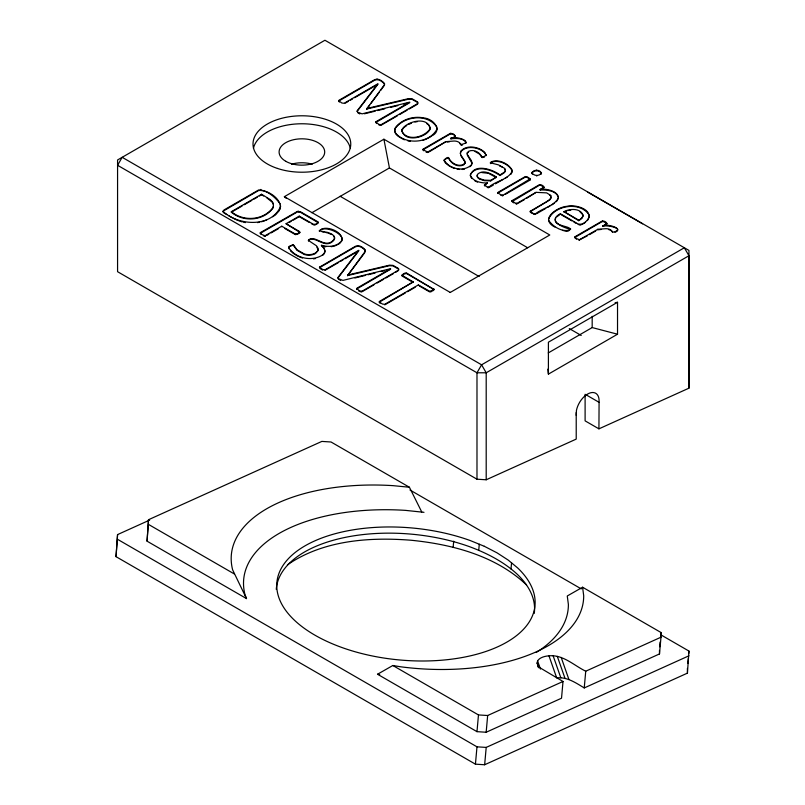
<?xml version="1.0" encoding="UTF-8"?>
<svg xmlns="http://www.w3.org/2000/svg" width="805" height="805" viewBox="0 0 805 805"><rect width="100%" height="100%" fill="white"/><g stroke="black" fill="none" stroke-linecap="round" stroke-linejoin="round"><path stroke-width="1.21" d="M470.291 175.732C473.642 163.002 492.71 169.191 500.006 174.997L504.534 172.008L505.46 170.237L504.755 168.446L498.567 164.904L490.436 162.791L490.728 163.636L490.728 163.103M149.65 520.09L117.57 534.59L116.031 556.668L475.433 764.166L484.65 764.75L687.43 673.131L688.949 651.064L660.674 634.732M116.031 556.668L117.57 534.59M421.74 511.96L409.413 487.246L331.036 441.995L321.849 441.412L148.523 519.718L147.063 541.181L246.511 598.598L244.962 594.543A162.912 83.338 5.1 0 1 405.468 510.37L423.994 512.322M147.063 541.181L148.523 519.718M453.145 547.38L453.698 541.181M478.723 550.419L479.277 544.23M476.983 731.654L478.472 714.931L392.85 665.494L377.525 674.238L476.983 731.654L486.17 732.248L561.528 698.207L563.017 681.473L539.249 667.355L537.076 663.068L537.609 660.955A16.16 8.261 5.1 0 1 548.97 655.823C563.077 654.445 573.955 665.483 585.738 671.209L660.986 637.208L660.955 632.478L582.579 587.227L567.263 595.982L568.38 604.424A162.912 83.338 5.1 0 1 536.17 652.513M475.433 764.166L476.983 746.829L117.57 539.33M486.17 732.248L487.659 715.514L563.017 681.473M484.65 764.75L486.2 747.412L688.969 655.793M511.014 569.065L511.557 562.876M548.97 655.823L556.688 677.88C567.002 676.733 575.887 682.861 584.239 687.943L585.738 671.209M659.677 646.817L660.1 642.038M660.533 637.258L660.955 632.478M584.239 687.943L659.486 653.942L660.986 637.208M687.842 663.441L688.285 658.49M688.728 653.539L688.949 651.064M341.411 241.802C345.637 231.991 324.355 223.971 319.565 230.864C322.956 225.803 340.143 231.126 342.387 238.884M260.911 234.396L260.438 232.575L297.528 211.343L300.396 211.725L317.854 221.798L318.096 223.066L316.657 224.203M576.219 412.502L576.219 439.107L486.2 479.78L476.983 479.206L476.983 372.785L481.591 364.806L684.341 247.759L688.949 255.738L688.969 388.161L598.93 428.844L599.091 400.719A16.291 9.408 -60 0 0 589.079 393.313A16.291 9.408 -60 0 0 576.45 410.359L576.219 415.36M490.436 163.324L490.476 162.399C497.329 157.991 509.414 163.697 512.403 170.751C508.69 179.706 495.709 180.883 489.027 187.022L487.317 186.971L484.429 184.989L487.468 183.007L484.761 185.09L484.841 186.076M413.227 282.454L402.309 276.145L402.047 274.897L404.523 273.237L406.686 273.086L433.935 289.408L429.86 291.38L418.389 284.9L384.73 304.33L382.506 304.069L379.407 302.066L379.568 301.352L413.227 281.921L379.266 302.197L379.266 301.664M433.996 288.995L433.935 289.941L432.486 291.078M466.145 142.807C463.519 137.615 455.731 138.4 450.8 138.812L450.8 138.279C457.954 137.041 454.312 133.097 450.267 133.429L423.269 149.026L422.967 149.851L450.267 133.962C454.312 133.63 457.954 137.575 450.8 138.812M401.987 275.823L404.523 273.77L406.686 273.62L433.996 289.528M555.249 220.339C555.229 226.638 573.663 226.275 569.236 230.039C561.991 232.243 552.874 226.497 548.849 220.64M570.614 228.741L569.236 230.572M280.693 206.181C271.396 228.087 238.149 225.782 222.945 211.292L223.78 212.842L226.869 214.623M280.06 209.471C282.696 198.795 267.29 189.819 258.586 190L223.961 209.994L222.945 211.826M548.537 219.141C554.917 204.913 580.687 201.21 589.26 215.217M460.339 153.604L461.024 151.431C465.592 146.56 473.139 146.812 478.905 149.126A20.527 11.854 0 0 1 484.852 153.101L486.129 155.154M437.155 128.77C430.122 143.049 406.736 145.292 396.04 133.68A15.023 8.674 0 0 1 395.446 127.603C401.836 119.16 413.79 115.809 423.953 117.963C432.305 118.526 442.971 129.102 432.788 135.401M477.536 174.826L477.083 176.245L477.747 177.704L479.569 179.123L484.177 180.632L490.698 180.904L496.433 177.06C491.1 173.749 483.161 169.03 477.536 174.293L477.083 175.711L477.747 177.17L479.569 178.589L484.177 180.099L490.698 180.37L496.433 177.06M589.351 216.525C587.861 220.691 582.87 225.47 578.141 223.991L560.361 213.728C546.756 220.832 563.44 227.845 570.614 229.274M555.178 219.513L555.692 218.175M558.348 198.161C553.719 206.362 542.459 208.143 535.496 213.818L533.363 213.587L530.254 211.262L546.354 201.834L549.714 199.469L551.093 197.467M470.382 174.433C476.983 164.15 492.086 170.046 500.006 175.53L504.534 172.532L505.46 170.771L504.755 168.98M531.924 172.803L532.326 172.008C534.842 169.322 539.592 169.714 541.463 172.874L541.061 173.659C538.545 176.345 533.796 175.963 531.924 172.803L532.377 174.132M531.924 173.337L532.326 172.542C534.842 169.855 539.592 170.237 541.463 173.407L541.061 174.192M342.195 239.84C338.17 246.672 328.309 247.538 321.396 245.183L324.073 247.89L324.938 250.687A12.387 7.154 0 0 1 321.245 255.769C310.549 261.675 294.892 257.892 288.623 247.356L290.615 245.887L293.372 245.263L296.995 250.295L304.391 254.531A9.107 5.263 0 0 0 315.49 253.525L318.206 250.244L316.999 247.205M583.102 215.599L581.814 217.903L578.725 220.671L563.993 211.635C569.668 208.394 581.884 207.952 583.102 216.132L581.814 218.437L578.725 220.671M279.486 210.377L275.541 214.855L272.654 216.787M384.468 84.676L366.688 109.027L408.668 99.146L412.13 99.357L417.694 102.537L417.725 103.875L416.849 104.59L409.272 108.967M365.339 251.22L347.559 275.572L389.54 265.69L393.001 265.912L398.566 269.081L398.596 270.42L395.557 272.392M308.436 240.584C315.117 234.466 325.361 250.556 333.924 240.081L334.659 238.3L333.934 236.418M511.074 174.162L512.403 171.284C509.414 164.23 497.329 158.525 490.476 162.932M401.896 130.269L403.939 127.512L406.756 125.53M587.419 220.62C594.664 209.582 575.122 203.987 566.921 206.322C557.09 207.086 539.129 219.171 554.897 227.08M366.688 109.027L369.646 105.093M371.125 103.121L379.256 92.293M380.735 90.321L384.468 85.209L384.538 83.569C382.355 80.903 378.179 77.894 374.637 79.695L338.935 100.303L339.348 102.094M347.559 275.572L364.564 252.941L365.41 250.124C363.226 247.457 359.05 244.438 355.508 246.239L319.494 267.159L320.219 268.639L322.725 270.088M430.122 128.699C424.587 137.373 407.29 141.801 401.705 131.135M357.058 111.462L377.907 84.294L354.663 97.707M486.129 155.113L483.714 156.784L481.913 156.975C479.71 152.165 473.551 148.855 468.53 151.36L467.172 153.373L468.53 151.893M556.396 201.703C563.691 192.596 546.867 187.968 540.145 189.447L540.145 189.98C546.504 189.92 555.621 190.252 558.408 197.134M299.802 232.192L297.357 233.853L295.214 233.973L281.77 226.215L265.076 235.714L262.058 234.617L260.156 232.876M497.943 193.472L498.144 192.254L525.142 176.667L527.275 176.889L530.274 178.831L503.095 195.112L500.962 194.88L497.943 192.938M530.364 179.223L530.092 180.048L505.248 194.397M448.586 157.609C450.971 163.143 457.904 167.229 463.7 164.331L465.038 162.882L463.7 164.864C457.904 167.752 450.971 163.677 448.586 158.142L448.103 157.458L446.725 157.78L444.028 160.004C448.979 168.909 463.761 172.391 471.398 164.864L472.012 162.721L471.338 160.567L467.333 154.55M318.096 222.532L315.61 224.213L313.477 224.333L299.259 216.122L286.057 223.74L299.802 232.323M260.156 233.41L297.528 211.876L300.396 212.258L318.146 222.633L318.146 222.11M532.105 213.466L530.364 212.178L530.545 211.484L549.714 200.002L551.093 198L550.862 195.535L546.686 192.878L536.06 192.355L517.192 203.252L515.059 203.021L511.94 200.687L539.239 184.808C540.95 184.395 544.009 185.643 544.009 187.625L543.707 187.917M376.448 123.507L375.985 121.686L409.735 102.134L362.099 113.847L357.752 112.197L357.058 110.939L377.907 83.76L344.097 103.282L341.853 103.01L338.623 100.605M375.694 122.541L409.735 102.668L403.778 104.137M356.696 289.488L356.857 288.24L390.606 268.689L342.97 280.392L338.623 278.751L337.929 277.483L358.778 250.315L324.968 269.826L322.725 269.554L319.494 267.159M356.565 289.086L390.606 269.222L387.034 270.098M497.842 193.079L525.142 177.191L527.275 177.422L530.364 179.756M512.05 201.612L539.239 185.331L541.262 185.482L544.009 187.625M544.009 187.092L540.145 189.447M576.621 239.166L574.891 237.888L575.092 236.68L602.09 221.093C603.79 220.681 606.859 221.928 606.859 223.911L606.557 224.203M574.79 237.505L602.09 221.617L604.112 221.767L606.859 223.911M606.859 223.377L602.633 226.467C604.917 224.504 624.881 227.956 614.96 232.373M338.623 101.138L374.637 80.218C378.179 78.427 382.355 81.436 384.538 84.102M319.494 267.683L355.508 246.773C359.05 244.972 363.226 247.98 365.41 250.657M469.788 166.776L471.398 165.387L472.012 163.254L467.333 155.073L467.172 152.839M223.126 211.182L258.586 190.533C266.747 189.467 275.622 197.567 280.21 203.947M287.445 564.838C323.137 540.256 369.173 536.915 411.204 540.256C452.38 544.381 495.8 555.792 526.551 584.963M556.758 216.857L559.465 214.905M551.958 204.842L554.625 202.961M465.35 143.461L465.904 143.069M338.201 244.438L340.062 243.16M583.927 223.347L585.527 222.301M431.782 136.055L427.234 138.651M298.393 233.853L299.802 232.726L299.5 231.498L286.057 223.74M345.154 103.201L348.324 101.37M350.437 100.152L352.55 98.934M231.347 211.685L261.555 194.246L270.178 199.549L272.261 201.713A15.939 9.207 0 0 1 272.664 208.012C262.923 220.5 243.372 221.788 231.347 211.685L231.347 212.218C243.372 222.311 262.923 221.033 272.664 208.545A15.939 9.207 0 0 0 273.388 206.462M381.147 125.198L397.378 115.829M399.542 114.582L407.109 110.215M231.347 212.218L242.134 205.989M244.287 204.742L251.844 200.385M253.998 199.137L257.238 197.265M259.391 196.028L261.555 194.78L263.648 195.987M286.218 198.272L284.376 196.672L383.905 139.215L549.785 234.99L450.116 292.527M266.676 235.463L268.84 234.215M270.993 232.977L278.54 228.62M289.106 222.512L291.138 221.345M293.171 220.168L299.259 216.656L309.412 222.512M311.877 212.721L389.439 167.943L527.667 247.759M450.8 138.279C454.835 135.351 474.839 141.801 461.185 144.487L459.504 142.747A6.249 3.612 0 0 0 454.181 141.026L445.97 141.63L427.686 152.044L423.068 149.71M429.256 151.803L445.97 141.63M324.968 270.359L338.704 262.43M340.817 261.212L342.93 259.995M345.043 258.767L358.778 250.838L337.929 278.017L338.03 278.751M490.094 186.931L493.304 185.08M495.447 183.842L502.944 179.515M505.087 178.277L507.231 177.04M362.019 291.752L373.912 284.879M377.163 283.008L383.653 279.265M385.816 278.007L393.393 273.64M540.145 189.98L542.822 188.43M518.239 203.172L524.528 199.549M526.631 198.332L536.06 192.355M536.522 213.748L545.78 208.404M547.843 207.217L549.906 206.03M384.73 304.864L405.358 292.95M407.531 291.702L415.128 287.315M582.226 224.394L583.132 223.871M602.633 225.933C606.658 223.005 626.662 229.455 613.008 232.142L611.327 230.411A6.249 3.612 0 0 0 606.004 228.68L597.803 229.284L579.519 239.699L576.621 238.632L574.79 236.972M602.633 226.467L604.595 225.34M587.348 235.845L578.835 240.172M589.441 234.637L595.71 231.015M688.949 255.738L486.2 372.785L476.983 372.785L117.57 165.287L122.179 157.307L481.591 364.806L486.2 372.785L486.2 479.78M617.526 302.288L548.406 342.195L548.406 374.124L617.526 334.216L617.526 302.288L615.111 302.67M548.245 352.932L592.178 327.565L617.526 334.216M483.714 157.317L484.64 156.824M408.648 124.443L411.506 123.135M334.317 246.119L337.225 244.861M308.496 240.484L316.435 245.777L318.126 248.453L317.794 250.898L315.49 252.991A9.107 5.263 0 0 1 304.391 253.998L296.995 249.761L293.372 244.73L289.005 246.501L289.045 248.906M568.531 230.944L566.78 231.387L562.433 230.351M563.993 212.168L566.79 211.041M422.826 140.382L426.388 139.084M261.595 221.767L266.646 219.976M430.564 291.893L431.44 291.611M375.694 122.008L378.914 124.403L381.147 124.674L416.849 104.056L417.725 103.342L417.694 102.004L412.13 98.824L408.668 98.613L366.688 108.494M356.565 288.552L359.785 290.957L362.019 291.219L397.72 270.611L398.596 269.886L398.566 268.548L393.001 265.378L389.54 265.157L347.559 275.038M426.087 152.185L428.22 152.407M263.396 235.835L265.6 236.086M500.962 195.414L503.095 195.645M515.995 203.886L517.192 203.786M533.363 214.12L535.496 214.341M314.725 225.008L315.61 224.746M297.357 234.376L295.214 234.507L284.869 228.54M364.484 113.787L375.2 111.16M377.575 110.567L384.73 108.816M390.677 107.357L397.831 105.596M354.874 277.997L365.601 275.36M367.976 274.777L375.12 273.026M381.077 271.557L384.649 270.681M487.317 187.505L489.027 187.555M257.57 222.633L259.582 222.2M331.167 246.722L333.26 246.32M568.753 210.497L570.805 210.145M313.427 258.868L315.5 258.536M414.907 122.018L417.362 121.636M459.504 143.28L461.185 145.011L462.312 145.061M462.11 169.473L464.525 169.151M578.141 224.525L581.079 224.887M447.147 142.032L449.502 141.781M601.335 229.435L597.803 229.817L597.803 229.284M448.586 158.142L445.708 158.837L444.028 160.537L445.437 162.962L449.723 166.353M481.732 172.552L488.313 173.306M487.468 183.007C481.149 183.037 473.018 181.709 470.291 175.198M476.983 746.829L486.2 747.412M478.472 714.931L487.659 715.514M409.413 487.246L393.142 485.657A162.912 83.338 5.1 0 0 232.635 569.839L246.511 598.598M457.099 169.141L459.625 169.473M322.151 231.84L324.163 232.132M407.994 140.966L410.48 141.358M392.85 665.494L400.528 666.771A162.912 83.338 5.1 0 0 583.695 595.67L582.579 587.227M377.525 674.238L379.729 674.61M319.565 230.864L327.877 232.454L331.6 233.993L333.934 235.885L334.659 237.767L333.924 239.548C325.361 250.023 315.117 233.933 308.436 240.051L308.496 241.017M243.03 222.089L245.455 222.603M326.015 232.565L327.877 232.987M325.763 246.793L321.396 245.716L324.073 248.413L324.938 251.22A12.387 7.154 0 0 1 322.855 255.175M237.918 220.439L241.812 221.828M378.914 124.936L379.89 125.288M299.178 256.795L302.519 258.002M360.761 291.833L358.467 290.806M328.812 233.37L331.6 234.527M499.492 165.85L502.28 167.078M450.699 166.786L454.584 168.497M474.97 151.431L479.649 154.188L481.913 157.498L481.913 156.975M474.92 180.904L477.556 182.121M489.289 173.769L496.433 177.593M404.351 139.829L398.948 136.84M295.928 255.155L298.102 256.252M232.987 218.085L236.942 220.087M359.845 113.958L357.752 112.73M340.716 280.512L338.623 279.285M587.861 192.224L642.581 223.81M563.993 211.635L578.725 220.137M561.407 214.865L571.862 220.902M573.955 222.11L576.048 223.317M340.133 196.269L479.126 276.518M569.256 328.561L581.21 335.454M284.376 196.672L450.257 292.446M413.227 281.921L401.987 275.29M311.444 223.689L314 225.028L314 224.494M419.375 286.006L429.307 291.732M586.171 394.873L598.93 402.238M598.93 428.844L585.104 420.864L585.104 394.259M228.922 215.81L232.001 217.592M476.983 479.206L117.57 271.698L117.57 159.964L324.928 40.25L688.949 250.415L688.969 388.161M410.017 490.024L581.28 588.898M148.553 524.447L234.185 573.885M512.634 202.156L513.771 202.88M266.797 197.809L272.261 202.246A15.939 9.207 0 0 1 273.257 204.349M292.597 252.871L295.093 254.581M426.761 123.618L428.743 125.006L430.333 127.834M579.902 211.725L583.051 214.985M549.533 194.88L550.862 196.068M379.407 302.6L380.03 303.173M423.651 150.787L422.967 149.317M290.333 250.697L291.843 252.146M611.327 230.934L612.555 232.253M397.992 136.196L396.04 134.214A15.023 8.674 0 0 1 395.446 128.136C404.794 115.699 427.998 113.404 436.964 127.271M460.943 155.768L464.877 161.725M470.734 176.607L471.619 178.358M561.196 657.433L568.914 679.49M557.302 656.357L565.029 678.414M553.136 655.813L560.854 677.86M537.609 660.955L540.457 669.076M537.076 663.068L538.696 667.707M537.629 665.252L538.444 667.566M383.905 139.215L389.439 167.943M547.833 369.133L548.406 374.124M465.038 163.415L464.877 161.201L460.943 155.234L460.339 153.071L461.024 150.897C465.592 146.037 473.139 146.279 478.905 148.603A20.527 11.854 0 0 1 484.852 152.568L486.129 155.637M687.4 668.402L687.43 673.131M659.466 650.39L659.486 653.942M602.583 220.902L602.583 221.435M592.178 316.295L592.178 327.565M579.972 224.484L579.972 225.018M579.519 239.699L579.519 240.232M570.342 228.469L570.342 228.992M560.361 213.728L560.361 214.261M539.732 184.617L539.732 185.15M536.633 170.097L536.633 170.63M536.754 175.571L536.754 176.104M534.963 213.979L534.963 214.512M530.254 211.262L530.254 211.796M525.635 176.496L525.635 177.03M516.669 203.413L516.669 203.947M511.94 200.687L511.94 201.22M502.572 195.273L502.572 195.806M500.006 174.997L500.006 175.53M490.698 180.37L490.698 180.904M488.243 187.193L488.243 187.726M484.429 184.989L484.429 185.522M482.346 157.096L482.346 157.629M461.698 144.618L461.698 145.152M461.185 144.487L461.185 145.011M455.036 135.723L455.036 136.256M450.76 133.248L450.76 133.781M448.103 157.458L448.103 157.991M429.86 291.38L429.86 291.913M427.686 152.044L427.686 152.578M418.389 284.9L418.389 285.433M406.133 272.905L406.133 273.438M380.604 124.845L380.604 125.369M377.102 79.041L377.102 79.574M366.839 108.584L366.839 109.108M361.475 291.39L361.475 291.923M357.973 245.585L357.973 246.119M347.71 275.129L347.71 275.662M319.273 230.602L319.273 231.136M299.259 216.122L299.259 216.656M298.625 211.232L298.625 211.765M295.747 234.134L295.747 234.668M293.372 244.73L293.372 245.263M292.336 244.619L292.336 245.143M281.77 226.215L281.77 226.748M265.076 235.714L265.076 236.247M261.555 194.246L261.555 194.78M260.83 189.417L260.83 189.95M276.276 589.381A129.565 66.282 5.1 0 1 469.657 546.726C486.834 553.126 503.497 561.608 517.082 574.106A129.565 66.282 5.1 0 1 534.248 613.42M291.531 164.2A22.812 13.172 0 0 1 312.249 164.2M608.51 229.516A6.249 3.612 0 0 1 610.281 230.19M253.434 148.301A48.874 28.215 0 0 1 301.885 123.769A48.874 28.215 0 0 1 350.346 148.301M401.896 129.736C403.547 142.767 425.342 138.44 430.122 129.233C429.005 115.769 406.334 121.062 401.896 129.736M484.288 546.273L470.211 540.537A129.565 66.282 5.1 0 0 278.651 574.257A129.565 66.282 5.1 0 0 428.753 660.915A129.565 66.282 5.1 0 0 517.635 567.917L508.207 560.089L497.027 552.834L484.288 546.273M285.765 161.292A22.812 13.172 0 0 0 323.922 155.395A22.812 13.172 0 0 0 295.988 139.265A22.812 13.172 0 0 0 285.765 161.292M277.453 168.436A48.874 28.215 0 0 0 350.759 144.004A48.874 28.215 0 0 0 277.453 119.563A48.874 28.215 0 0 0 277.453 168.436"/></g></svg>
